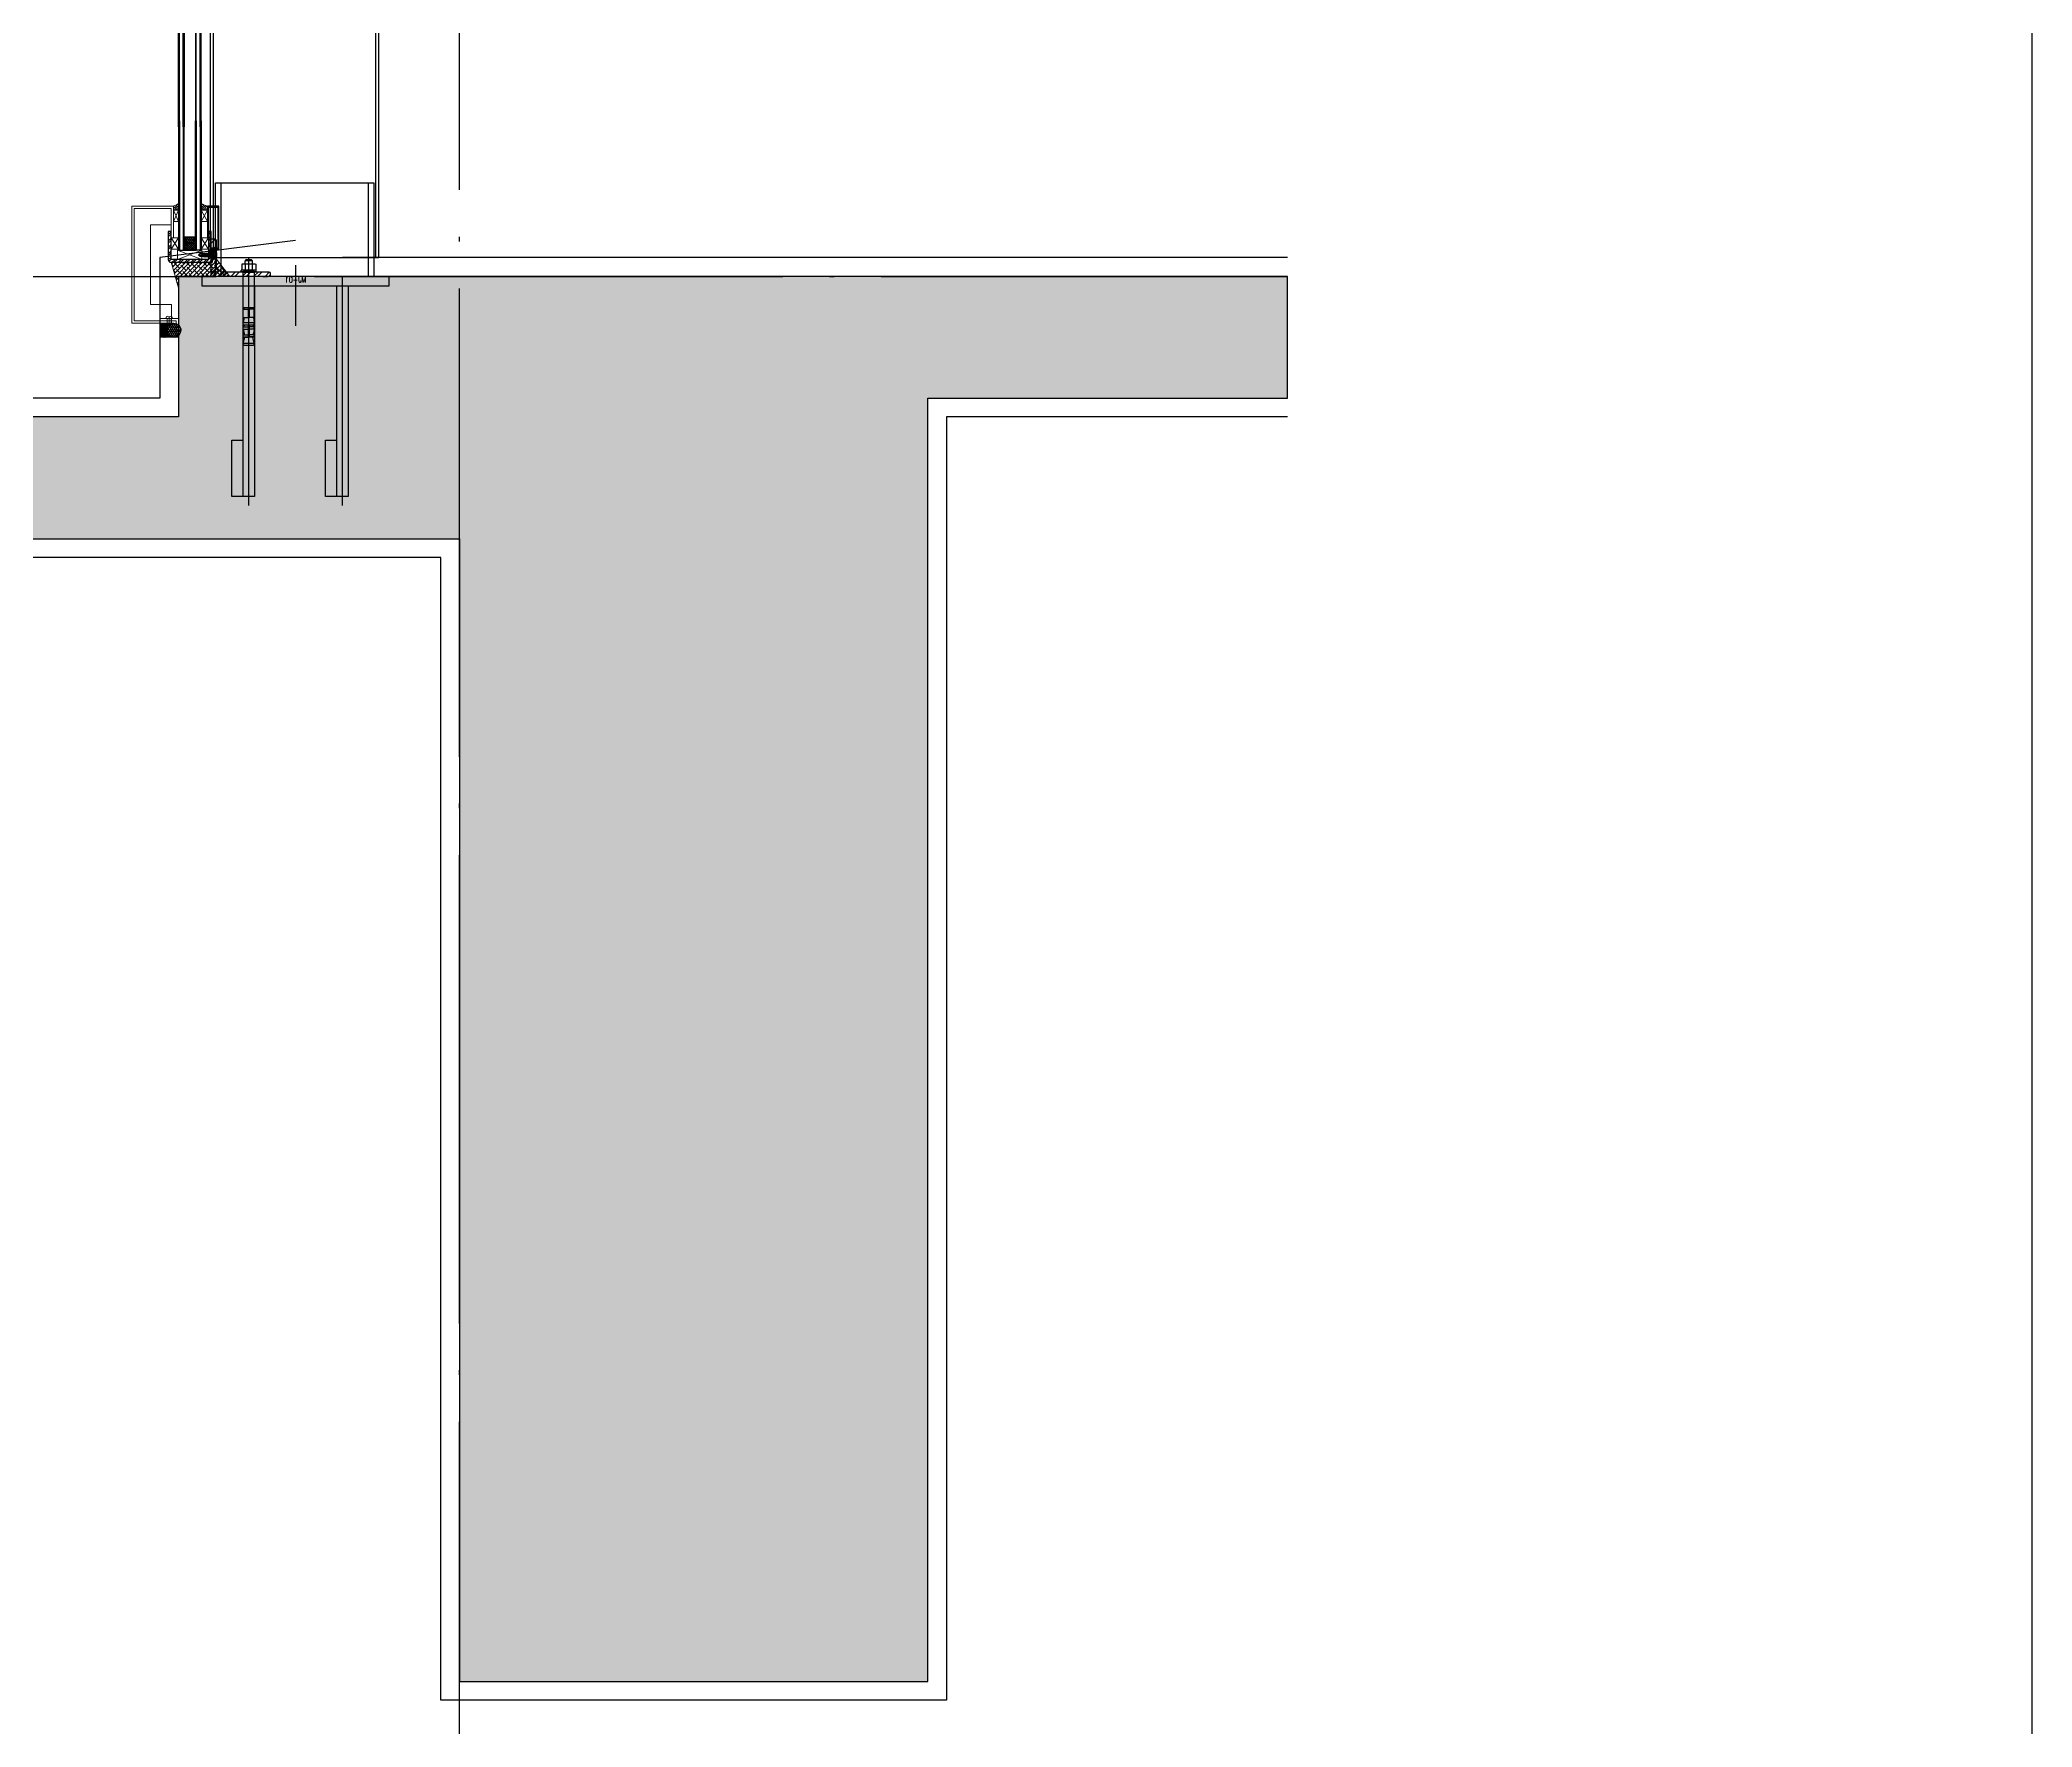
# Model space of a CAD drawing. Extents: x 6843040 to 15500510, y -6507076 to -4940511.
# Drawn here: x 7657337 to 7659463, y -6166593 to -6164792 of the extents above; entities that cross this region are included whole.
import ezdxf
from ezdxf.enums import TextEntityAlignment as Align

# ---------------------------------------------------------------- set-up
doc = ezdxf.new("R2010")
doc.units = 0
doc.header["$LTSCALE"] = 1000
doc.header["$MEASUREMENT"] = 0
for name, pattern in [('ACAD_ISO04W100', [30.5, 24, -3, 0.5, -3]), ('CENTER', [50.800000000000004, 31.75, -6.35, 6.35, -6.35]), ('CONTINOUS', [0]), ('DASHED', [0.75, 0.5, -0.25]), ('DOTE', [2.4200000000000004, 2, -0.2, 0.02, -0.2]), ('HIDDEN', [0.375, 0.25, -0.125])]:
    doc.linetypes.add(name, pattern=pattern)
for name, color, linetype, lineweight in [('002CEN', 1, 'CENTER', 13), ('003DOT', 253, 'HIDDEN', 13), ('009CON', 6, 'CONTINOUS', 15), ('Hatch（填充）', 8, 'Continuous', 5), ('LB', 31, 'CONTINOUS', 20)]:
    doc.layers.add(name, color=color, linetype=linetype, lineweight=lineweight)
for name, color, linetype in [('1', 1, 'Continuous'), ('40钢材投影', 40, 'Continuous'), ('DOTE', 8, 'DOTE'), ('E_LINE_1', 1, 'Continuous'), ('GC', 3, 'Continuous'), ('K-233-中心线', 233, 'CENTER'), ('K-8-五金件', 8, 'Continuous'), ('LT-dim 120', 253, 'Continuous'), ('LT-dim 50', 253, 'Continuous'), ('LT-Fill-玻璃1', 14, 'Continuous'), ('LT-文字标注', 7, 'Continuous'), ('LT-玻璃', 4, 'Continuous'), ('LT-细线', 1, 'Continuous'), ('LT-铝板', 31, 'Continuous'), ('PUB_HATCH', 8, 'Continuous'), ('PUB_TITLE', 4, 'Continuous'), ('XX', 8, 'DASHED'), ('密封胶填充', 111, 'Continuous'), ('批荡层', 213, 'Continuous'), ('泡沫棒填充', 71, 'Continuous'), ('金属填充', 9, 'Continuous'), ('钢立柱规格布置', 2, 'Continuous')]:
    doc.layers.add(name, color=color, linetype=linetype)
doc.styles.add('LT-文字标注', font='romans.shx', dxfattribs={"width": 0.8, "bigfont": 'gbhzfs.shx'})

# ---------------------------------------------------------------- blocks, each defined once
blk = doc.blocks.new('LT-BLK-20220127160324', base_point=(-28533.22878983965, -2765.200322864111))
at = {"color": 1, "linetype": 'ACAD_ISO04W100', "ltscale": 0.4}
for p, q in [((-28777.79650946474, -2715.166449711192), (-28533.22878983943, -2715.166449711192)), ((-28521.34176281607, -2765.200322864112), (-28586.01604931476, -2765.200322864112)), ((-28777.79650946474, -2815.200322864112), (-28533.22878983943, -2815.200322864112))]:
    blk.add_line(p, q, dxfattribs=at)
at = {"layer": 'GC', "color": 3}
blk.add_lwpolyline([(-28543.22878983943, -2865.200322864112), (-28543.22878983943, -2665.200322864112), (-28533.22878983943, -2665.200322864112), (-28533.22878983943, -2865.200322864112)], close=True, dxfattribs=at)
for points in [[(-28543.22878983943, -2709.166449711192), (-28768.22878983943, -2709.166449711192)], [(-28768.22878983943, -2709.166449711192), (-28768.22878983943, -2733.166449711192), (-28708.22878983943, -2733.166449711192), (-28708.22878983943, -2721.166449711192)], [(-28543.22878983943, -2809.200322864112), (-28768.22878983943, -2809.200322864112)], [(-28768.22878983943, -2809.200322864112), (-28768.22878983943, -2833.200322864112), (-28708.22878983943, -2833.200322864112), (-28708.22878983943, -2821.200322864112)]]:
    blk.add_lwpolyline(points, dxfattribs=at)
at = {"layer": 'GC', "ltscale": 3}
for points in [[(-28768.22878983943, -2721.166449711192), (-28543.22878983943, -2721.166449711192)], [(-28768.22878983943, -2821.200322864112), (-28543.22878983943, -2821.200322864112)]]:
    blk.add_lwpolyline(points, dxfattribs=at)
at = {"layer": 'LT-文字标注', "style": 'LT-文字标注', "width": 0.8}
blk.add_text('MJ-01', height=6, rotation=270, dxfattribs=at).set_placement((-28541.59687122377, -2776.851695046294), align=Align.BOTTOM_RIGHT)
blk = doc.blocks.new('*U179')
at = {"layer": '1'}
h = blk.add_hatch(dxfattribs=at)
h.set_pattern_fill('ANSI37', color=252, scale=0.1, angle=-180, style=0)
h.set_pattern_definition([(224.9999999999999, (1679562.560613633, -289717.7450616644), (0.2245064030267287, -0.2245064030267291), []), (314.9999999999999, (1679562.560613633, -289717.7450616644), (0.2245064030267291, 0.2245064030267286), [])])
h.paths.add_polyline_path([(-14.00086452462315, 18.00001763110049), (-14.00086452462315, 17.00001763110049), (-10.00086452462315, 17.00001763110049), (-10.00086452462315, 18.00001763110049)])
h.paths.add_polyline_path([(-14.00086452462315, 7.000017631100491), (-14.00086452462315, 6.000017631100491), (-10.00086452462315, 6.000017631100491), (-10.00086452462315, 7.000017631100491)])
h = blk.add_hatch(dxfattribs=at)
h.set_pattern_fill('HEX', color=252, scale=0.19, angle=-360.0000000000001, style=0)
h.set_pattern_definition([(360, (1679562.560613633, -289717.7450616644), (9.680894054106727e-16, 1.0448594), [0.60325, -1.2065]), (119.9999999999999, (1679562.560613633, -289717.7450616644), (-0.9048747837829667, -0.5224296999999988), [0.6032499999999971, -1.206499999999994]), (59.99999999999992, (1679563.163863633, -289717.7450616644), (-0.9048747837829658, 0.5224297000000009), [0.60325, -1.2065])])
edge = h.paths.add_edge_path()
edge.add_line((-10.11889851349011, 16.50001763110049), (-7.500864524623154, 15.30292986205313))
edge.add_line((-10.11889851325728, 16.50001763110049), (-13.50086452462315, 16.50001763110049))
edge.add_line((-13.50086452462315, 16.50001763110049), (-13.50086452462315, 7.500017631100491))
edge.add_line((-13.50086452462315, 7.500017631100491), (-10.11889851325728, 7.500017631100491))
edge.add_line((-10.11889851325728, 7.500017631100491), (-7.500864524623154, 8.80903462547576))
edge.add_line((-7.500864524623154, 8.80903462547576), (-7.500864524623154, 15.30292986205313))
h = blk.add_hatch(dxfattribs=at)
h.set_pattern_fill('ANSI37', color=252, scale=0.5, angle=-180, style=0)
h.set_pattern_definition([(224.9999999999999, (1679562.560613633, -289717.7450616644), (1.122532015133643, -1.122532015133645), []), (314.9999999999999, (1679562.560613633, -289717.7450616644), (1.122532015133645, 1.122532015133643), [])])
h.paths.add_polyline_path([(-7.000864524623154, 8.50001763110049), (-10.00086452462315, 7.000017631100491), (-10.00086452462315, 6.000017631100491), (-1.000864524623154, 6.000017631100491), (-0.0008432585706543705, 4.999996365222614), (-0.0008603557904791614, 19.00002179987496), (-1.000864524623154, 18.00001763110049), (-10.00086452462315, 18.00001763110049), (-10.00086452462315, 17.00001763110049), (-7.000864524623154, 15.50001763110049)])
at = {"color": 253}
for points in [[(-14.00086452462315, 18.00001763110049), (-14.00086452462315, 17.00001763110049), (-10.00086452462315, 17.00001763110049), (-10.00086452462315, 18.00001763110049)], [(-7.000864524623154, 8.50001763110049), (-10.00086452462315, 7.000017631100491), (-14.00086452462315, 7.000017631100491), (-14.00086452462315, 17.00001763110049), (-10.00086452462315, 17.00001763110049), (-7.000864524623154, 15.50001763110049)], [(-14.00086452462315, 6.000017631100491), (-14.00086452462315, 7.000017631100491), (-10.00086452462315, 7.000017631100491), (-10.00086452462315, 6.000017631100491)], [(-7.500864524623154, 15.19100063672522), (-7.500864524623154, 8.80903462547576), (-10.11889851325728, 7.500017631100491), (-13.50086452462315, 7.500017631100491), (-13.50086452462315, 16.50001763110049), (-10.11889851325728, 16.50001763110049)]]:
    blk.add_lwpolyline(points, close=True, dxfattribs=at)
blk.add_lwpolyline([(-10.00086452462315, 6.000017631100491), (-10.00086452462315, 7.000017631100491), (-7.000864524623154, 8.50001763110049), (-7.000864524623154, 15.50001763110049), (-10.00086452462315, 17.00001763110049), (-10.00086452462315, 18.00001763110049), (-1.000864524623154, 18.00001763110049), (-0.000864524623153784, 19.00001763110049), (-0.000864524623153784, 5.000017631100491), (-1.000864524623154, 6.000017631100491), (-10.00086452462315, 6.000017631100491)], dxfattribs=at)
at = {"layer": 'LT-玻璃', "color": 8}
for p, q in [((-138.199355840293, 23.00001763110049), (-0.0008645246417771091, 23.00001763110049)), ((-138.1993558402743, 19.00001763110049), (-0.000864524623153784, 19.00001763110049)), ((-138.1993558402743, 5), (-0.0008468935226630947, 5)), ((-138.1993558402783, 1.000386271683965), (-0.0008468935266137123, 1.000386271683965))]:
    blk.add_line(p, q, dxfattribs=at)
at = {"layer": 'LT-玻璃', "color": 150}
for points in [[(-138.199355840293, 24.00001763110049), (-1.000864524641777, 24.00001763110049), (-0.0008645246417771091, 23.00001763110049), (-0.000864524623153784, 19.00001763110049), (-1.000864524623154, 18.00001763110049), (-138.1993558402743, 18.00001763110049)], [(-138.1993558402783, 0), (-1.000846893526614, 0), (-0.0008468935266137123, 1), (-0.0008468935226630947, 5), (-1.000846893522663, 6), (-138.1993558402743, 6)]]:
    blk.add_lwpolyline(points, dxfattribs=at)
blk = doc.blocks.new('*U187')
at = {"layer": '002CEN', "ltscale": 5}
blk.add_line((-2.470786271884122, -7.1e-15), (7.154912196495848, -7.1e-15), dxfattribs=at)
at = {"layer": '003DOT', "ltscale": 5}
for p, q in [((1.137e-13, 1.999999999999992), (5.000000000000036, 1.999999999999992)), ((-5.68e-14, -2.000000000000007), (5.00000000000012, -2.000000000000007))]:
    blk.add_line(p, q, dxfattribs=at)
at = {"layer": '009CON'}
for p, q in [((-1.699999999999874, 1.089999999999996), (-1.700000000000017, -1.09000000000001)), ((-0.3828890285466002, 4.144999999999988), (2.842e-13, 4.144999999999988)), ((2.842e-13, 4.144999999999988), (-2.558e-13, -4.144999999999988)), ((6.49999999999995, -7.1e-15), (7.260859888279645, 1.439128983241921)), ((-0.3828890285466002, -4.145000000000003), (-2.558e-13, -4.144999999999988)), ((6.49999999999995, -7.1e-15), (7.260859888279645, -1.439128983241936))]:
    blk.add_line(p, q, dxfattribs=at)
for centre, radius, start, end in [((5.007748688829706, -7.1e-15), 6.799999999999999, 142.4423901337785, 170.5515263407792), ((6.199999999999967, 1.999999999999978), 1.199999999999999, 332.1348283377681, 179.9999999999992), ((5.007748688829706, -7.1e-15), 6.799999999999999, 189.4484736592125, 217.5576098662215), ((6.199999999999967, -1.999999999999992), 1.199999999999999, 180.0000000000008, 27.865171662232)]:
    blk.add_arc(centre, radius, start, end, dxfattribs=at)
blk = doc.blocks.new('LT-耐候密封胶缝')
at = {"layer": '密封胶填充'}
h = blk.add_hatch(dxfattribs=at)
h.set_pattern_fill('ANSI38', color=8, scale=0.04, angle=180, style=0)
h.set_pattern_definition([(225, (-9.094947017729282e-13, 5.820766091346741e-11), (0.04490128060534575, -0.04490128060534577), []), (315, (-9.094947017729282e-13, 5.820766091346741e-11), (0.1347038418160373, -0.04490128060534579), [0.15875, -0.09524999999999999])])
edge = h.paths.add_edge_path()
edge.add_line((0.4999999999990905, -1), (0.4999999999990903, -0.01966673684918463))
edge.add_arc((4.278217602404766e-07, 1.798028991906904), 1.885210156581904, 254.6198170668605, 285.38015596169396, ccw=False)
edge.add_line((-0.5000000000009095, -0.01966650143731385), (-0.5000000000319533, -0.9999999999643879))
edge.add_arc((-1.637090463191271e-11, -1), 0.5000000000155217, 0, 180, ccw=False)
at = {"layer": '泡沫棒填充'}
h = blk.add_hatch(dxfattribs=at)
h.set_pattern_fill('HONEY', color=8, scale=0.02666666666666666, angle=180, style=0)
h.set_pattern_definition([(180, (104.5532869425351, -12.93409662204795), (-0.127, -0.07332346666666664), [0.08466666666666667, -0.1693333333333333]), (299.9999999999999, (104.5532869425351, -12.93409662204795), (0.1269999848268748, -0.07332349294729043), [0.08466666666666663, -0.1693333333333333]), (240, (104.5532869425351, -12.93409662204795), (-1.517312520979541e-08, -0.146646959613957), [-0.1693333333333333, 0.08466666666666667])])
h.paths.add_polyline_path([(0.4999999999990905, -1.000000093015842, -1), (-0.5000000000009095, -0.9999999069259502, -1)])
at = {"layer": 'LT-细线'}
for points in [[(-0.5000000000009095, -0.9999999999417923), (-0.5000000000009095, -0.01966650143731385)], [(0.4999999999990905, -0.01966673682909459), (0.4999999999990905, -0.9999999999417923)]]:
    blk.add_lwpolyline(points, dxfattribs=at)
blk.add_lwpolyline([(-0.500000000007276, -0.01966650143731385, 0.1350290909618399), (0.4999999999918145, -0.01966673682909459, 0.1350290909618399)], format="xyb", dxfattribs=at)
blk.add_circle((-9.094947017729282e-13, -0.9999999999417923), 0.4999999999999999, dxfattribs=at)
blk = doc.blocks.new('L63×40×5角钢')
at = {"layer": '金属填充'}
h = blk.add_hatch(dxfattribs=at)
h.set_pattern_fill('ANSI32', color=256, scale=0.9, style=0)
h.set_pattern_definition([(45, (89.74907278387082, -929.7164257528657), (-6.061672881721679, 6.061672881721679), []), (45, (93.79018978387082, -929.7164257528657), (-6.061672881721679, 6.061672881721679), [])])
h.paths.add_polyline_path([(40.00000000000364, 3.333333333328483, 0.4142135623724557), (38.33333333333576, 5), (11.99999999998909, 5.000000000029104, -0.4142135623728255), (4.999999999996362, 12.0000000000291), (5, 61.33333333332848, 0.4142135623724557), (3.333333333332121, 63), (-1.4210854715202e-14, 63), (1.4210854715202e-14, 1.13686837721616e-13), (39.99999999999999, 1.13686837721616e-13)])
blk.add_lwpolyline([(40, 0), (40.00000000000364, 3.333333333328483, 0.4142135623724557), (38.33333333333576, 5), (11.99999999998909, 5.000000000029104, -0.4142135623728255), (4.999999999996362, 12.0000000000291), (5, 61.33333333332848, 0.4142135623724557), (3.333333333332121, 63), (0, 63), (0, 0)], format="xyb", close=True)
blk = doc.blocks.new('LT-BLK-20240808174652', base_point=(715380.5467993191, 47279.16908026493))
at = {"layer": '40钢材投影'}
for p, q in [((715373.0412534435, 47287.06630351593), (715373.0412534435, 47281.27185701393)), ((715386.1759720594, 47287.5690802649), (715374.9176418156, 47287.5690802649)), ((715377.571799319, 47291.88527825138), (715376.571799319, 47290.88527825138)), ((715376.571799319, 47290.88527825138), (715384.5217993191, 47290.88527825138)), ((715376.6217993195, 47287.5690802649), (715376.6217993196, 47290.88527825138)), ((715376.7940301878, 47287.06630351593), (715376.7940301879, 47281.27185701393)), ((715377.571799319, 47291.88527825138), (715383.5217993191, 47291.88527825138)), ((715380.5467993191, 47197.28580982419), (715380.5467993191, 47293.88527825138)), ((715383.5217993191, 47291.88527825138), (715384.5217993191, 47290.88527825138)), ((715384.2995836872, 47287.06630351593), (715384.2995836872, 47281.27185701393)), ((715384.5217993191, 47287.5690802649), (715384.5217993191, 47290.88527825138)), ((715388.0523604422, 47287.06630350976), (715388.0523604422, 47281.2718570201)), ((715372.5467993191, 47280.76908026491), (715388.5467993191, 47280.76908026491)), ((715372.5467993191, 47279.16908026493), (715372.5467993191, 47280.76908026491)), ((715372.5467993191, 47279.16908026493), (715388.5467993191, 47279.16908026493)), ((715386.446799319, 47278.66908026493), (715374.6467993191, 47278.66908026493)), ((715386.1759720594, 47280.76908026491), (715374.9176418157, 47280.76908026491)), ((715388.5467993191, 47279.16908026493), (715388.5467993191, 47280.76908026491)), ((715386.4467993191, 47241.11286000961), (715374.6467993191, 47241.11286000961)), ((715381.0467993191, 47240.11286000961), (715380.0467993191, 47240.11286000961)), ((715380.0467993191, 47240.11286000961), (715380.0467993191, 47230.11286000961)), ((715380.0467993191, 47240.11286000961), (715381.0467993191, 47240.11286000961)), ((715381.0467993191, 47240.11286000961), (715381.0467993191, 47230.11286000961)), ((715374.6467993191, 47239.11286000961), (715380.0467993191, 47239.11286000961)), ((715374.6467993191, 47230.11286000961), (715374.6467993191, 47239.11286000961)), ((715375.5861019944, 47230.11286000961), (715374.6467950987, 47224.78578588903)), ((715374.6467993191, 47230.11286000961), (715380.0467993191, 47230.11286000961)), ((715374.6467993191, 47222.28580982419), (715374.6467993191, 47224.78580982419)), ((715386.4467993191, 47224.78578588903), (715374.6467993191, 47224.78578588903)), ((715374.6467993191, 47217.78580982425), (715374.6467993191, 47220.28580982419)), ((715386.3467993191, 47222.28580982419), (715374.7467993192, 47222.28580982419)), ((715374.7467993192, 47220.28580982419), (715380.0467993191, 47220.28580982419)), ((715380.0467993191, 47221.28580982419), (715381.0467993191, 47221.28580982419)), ((715380.0467993191, 47221.28580982419), (715380.0467993191, 47209.28580982419)), ((715381.0467993191, 47221.28580982419), (715380.0467993191, 47221.28580982419)), ((715380.0467993191, 47221.28580982419), (715380.0467993191, 47209.28580982419)), ((715386.4467993191, 47239.11286000961), (715381.0467993191, 47239.11286000961)), ((715386.4467993191, 47230.11286000961), (715381.0467993191, 47230.11286000961)), ((715381.0467993191, 47221.28580982419), (715381.0467993191, 47209.28580982419)), ((715386.3467993191, 47220.28580982419), (715381.0467993191, 47220.28580982419)), ((715385.5074966438, 47230.11286000961), (715386.4468035395, 47224.78578588903)), ((715386.4467993191, 47230.11286000961), (715386.4467993191, 47239.11286000961)), ((715386.4467993191, 47222.28580982419), (715386.4467993191, 47224.78580982419)), ((715386.4467993191, 47217.78580982425), (715386.4467993191, 47220.28580982419)), ((715374.6467993191, 47217.78580982419), (715380.0467993191, 47217.78580982419)), ((715374.6467993191, 47217.78580982419), (715375.6048279653, 47213.65275029001)), ((715374.6467993191, 47211.78580982419), (715380.0467993191, 47211.78580982419)), ((715374.6467993191, 47209.78580982425), (715374.6467993191, 47211.78580982419)), ((715374.6467993191, 47209.78580982425), (715380.0467993191, 47209.78580982425)), ((715374.6467993191, 47209.78580982425), (715375.1467993191, 47209.28580982425)), ((715374.6467993191, 47202.76908026491), (715376.3929517418, 47209.28580982425)), ((715374.6467993191, 47201.76908026491), (715374.6467993191, 47202.76908026491)), ((715386.4467993191, 47202.76908026491), (715374.6467993191, 47202.76908026491)), ((715375.1467993191, 47209.28580982425), (715380.0467993191, 47209.28580982419)), ((715385.4467993191, 47200.76908026491), (715375.6467993191, 47200.76908026491)), ((715386.4467993191, 47217.78580982425), (715381.0467993191, 47217.78580982419)), ((715386.4467993191, 47211.78580982419), (715381.0467993191, 47211.78580982419)), ((715386.4467993191, 47209.78580982425), (715381.0467993191, 47209.78580982425)), ((715385.9467993191, 47209.28580982425), (715381.0467993191, 47209.28580982419)), ((715386.4467993191, 47202.76908026491), (715384.7006468964, 47209.28580982425)), ((715386.4467993191, 47217.78580982419), (715385.4887706729, 47213.65275029001)), ((715386.4467993191, 47209.78580982425), (715385.9467993191, 47209.28580982425)), ((715386.4467993191, 47209.78580982425), (715386.4467993191, 47211.78580982419)), ((715386.4467993191, 47201.76908026491), (715386.4467993191, 47202.76908026491))]:
    blk.add_line(p, q, dxfattribs=at)
blk.add_lwpolyline([(715386.4467993191, 47241.11286000961), (715386.446799319, 47278.66908026493), (715385.946799319, 47279.16908026493), (715375.1467993191, 47279.16908026493), (715374.6467993191, 47278.66908026493), (715374.6467993191, 47241.11286000961)], dxfattribs=at)
for centre, radius, start, end in [((715374.9176418156, 47283.81630352059), 3.752776744359426, 59.99999999993786, 120.0000000000622), ((715380.5468069375, 47273.31213837106), 14.25694189387083, 74.73851959513901, 105.261480404861), ((715386.1759720594, 47283.81630352059), 3.752776744359426, 59.99999999993786, 120.0000000000622), ((715374.9176418156, 47284.52185700928), 3.752776744359426, 239.9999999999378, 300.0000000000622), ((715380.5468069375, 47295.0260221588), 14.25694189387083, 254.738519595139, 285.261480404861), ((715386.1759720594, 47284.52185700928), 3.752776744359426, 239.9999999999378, 300.0000000000622), ((715374.6467993191, 47240.11286000961), 1, 270, 90), ((715386.4467993191, 47240.11286000961), 1, 90, 270), ((715374.6467993191, 47221.28580982419), 1, 270, 90), ((715386.4467993191, 47221.28580982419), 1, 90, 270), ((715374.0217993191, 47213.28580982419), 1.624999999999622, 292.61986494865, 13.05048525396534), ((715375.6467993191, 47201.76908026491), 1, 180, 270), ((715387.0717993191, 47213.28580982419), 1.624999999999622, 166.9495147460347, 247.38013505135), ((715385.4467993191, 47201.76908026491), 1, 270, 0)]:
    blk.add_arc(centre, radius, start, end, dxfattribs=at)
blk = doc.blocks.new('*U241')
at = {"layer": 'K-233-中心线', "linetype": 'CENTER'}
blk.add_line((0, 4.942561988593297), (0, -15.4), dxfattribs=at)
at = {"layer": 'K-8-五金件'}
for p, q in [((-4.399999999999636, 0.4500000000007276), (-4.399999999999636, 0)), ((4.399999999999636, 0), (-4.399999999999636, 0)), ((-4.100000000000364, 0.75), (-3.100000000000364, 1)), ((4.100000000000364, 0.75), (-4.100000000000364, 0.75)), ((-3.100000000000364, 3.850000000000364), (-3.100000000000364, 1)), ((3.100000000000364, 1), (-3.100000000000364, 1)), ((2.325000000000728, 4.25), (-2.325000000000728, 4.25)), ((-2.041306750315925, 0.75), (-1.549999999999272, 1)), ((-1.549999999999272, 3.850000000000364), (-1.549999999999272, 1)), ((-1.549999999999272, 0), (-1.549999999999272, -2.990192378863867)), ((1.549999999999272, 3.850000000000364), (1.549999999999272, 1)), ((2.151306750316508, 0.75), (1.549999999999272, 1)), ((1.549999999999272, 0), (1.549999999999272, -2.490192378863867)), ((3.100000000000364, 3.850000000000364), (3.100000000000364, 1)), ((4.100000000000364, 0.75), (3.100000000000364, 1)), ((4.399999999999636, 0.4500000000007276), (4.399999999999636, 0)), ((-2.110000000000582, -1.899999999999636), (2.110000000000582, -1.399999999999636)), ((-2.110000000000582, -1.899999999999636), (-1.549999999999272, -1.590192378864231)), ((-2.110000000000582, -1.899999999999636), (-1.549999999999272, -2.209807621135042)), ((-2.110000000000582, -3.299999999999272), (2.110000000000582, -2.799999999999272)), ((-2.110000000000582, -3.299999999999272), (-1.549999999999272, -2.990192378863867)), ((-2.110000000000582, -3.299999999999272), (-1.549999999999272, -3.609807621134678)), ((-2.110000000000582, -4.699999999999273), (2.110000000000582, -4.199999999999273)), ((-2.110000000000582, -4.699999999999273), (-1.549999999999272, -4.390192378863867)), ((-2.110000000000582, -4.699999999999273), (-1.549999999999272, -5.009807621134678)), ((-2.110000000000582, -6.099999999998909), (2.110000000000582, -5.599999999998909)), ((-2.110000000000582, -6.099999999998909), (-1.549999999999272, -5.790192378863503)), ((-2.110000000000582, -6.099999999998909), (-1.549999999999272, -6.409807621134314)), ((-2.110000000000582, -7.500000000000364), (2.110000000000582, -7.000000000000364)), ((-2.110000000000582, -7.500000000000364), (-1.549999999999272, -7.190192378864959)), ((-2.110000000000582, -7.500000000000364), (-1.549999999999272, -7.80980762113577)), ((-2.110000000000582, -8.9), (-1.549999999999272, -8.590192378864595)), ((-2.110000000000582, -8.9), (-1.141147094092958, -8.783938796498115)), ((-2.110000000000582, -8.9), (-1.549999999999272, -9.209807621135406)), ((-1.549999999999272, -1.590192378864231), (1.549999999999272, -1.090192378864231)), ((-1.549999999999272, -2.209807621135042), (1.549999999999272, -1.709807621135042)), ((-1.549999999999272, -2.990192378863867), (1.549999999999272, -2.490192378863867)), ((-1.549999999999272, -3.609807621134678), (1.549999999999272, -3.109807621134678)), ((-1.549999999999272, -3.609807621134678), (-1.549999999999272, -4.390192378863503)), ((-1.549999999999272, -4.390192378863867), (1.549999999999272, -3.890192378863867)), ((-1.549999999999272, -5.009807621134678), (1.549999999999272, -4.509807621134678)), ((-1.549999999999272, -5.009807621134678), (-1.549999999999272, -5.790192378863503)), ((-1.549999999999272, -5.790192378863503), (1.549999999999272, -5.290192378863503)), ((-1.549999999999272, -6.409807621134314), (1.549999999999272, -5.909807621134314)), ((-1.549999999999272, -6.409807621134314), (-1.549999999999272, -7.190192378864959)), ((-1.549999999999272, -7.190192378864959), (1.549999999999272, -6.690192378864959)), ((-1.549999999999272, -7.80980762113577), (1.549999999999272, -7.30980762113577)), ((-1.549999999999272, -7.80980762113577), (-1.549999999999272, -8.590192378864595)), ((-1.549999999999272, -8.590192378864595), (-0.9946989986692643, -8.491031485770145)), ((-1.549999999999272, -9.209807621135406), (-1.334865735341737, -9.171390788160716)), ((-1.549999999999272, -9.209807621135406), (-1.549999999999272, -13.00000000000036)), ((0, -14.4), (-1.549999999999272, -13.00000000000036)), ((0, -14.4), (1.549999999999272, -13.00000000000036)), ((0.5619885887190321, -8.239837273735612), (1.549999999999272, -8.090192378864595)), ((0.7141825614198751, -8.553488843050582), (2.110000000000582, -8.4)), ((0.7141825614198751, -8.832275020881207), (1.549999999999272, -8.709807621135406)), ((0.7141825614198751, -9.612659778611851), (1.549999999999272, -9.490192378864231)), ((0.7141825614198751, -9.953488843052037), (2.110000000000582, -9.799999999999637)), ((0.7141825614198751, -10.23227502088266), (1.549999999999272, -10.10980762113504)), ((1.549999999999272, -0.3098076211354055), (1.549999999999272, -2.490192378863867)), ((2.110000000000582, -1.399999999999636), (1.549999999999272, -1.090192378864231)), ((2.110000000000582, -1.399999999999636), (1.549999999999272, -1.709807621135042)), ((2.110000000000582, -2.799999999999272), (1.549999999999272, -2.490192378863867)), ((2.110000000000582, -2.799999999999272), (1.549999999999272, -3.109807621134678)), ((1.549999999999272, -3.109807621134678), (1.549999999999272, -3.890192378863503)), ((2.110000000000582, -4.199999999999273), (1.549999999999272, -3.890192378863867)), ((2.110000000000582, -4.199999999999273), (1.549999999999272, -4.509807621134678)), ((1.549999999999272, -4.509807621134678), (1.549999999999272, -5.290192378863503)), ((2.110000000000582, -5.599999999998909), (1.549999999999272, -5.290192378863503)), ((2.110000000000582, -5.599999999998909), (1.549999999999272, -5.909807621134314)), ((1.549999999999272, -5.909807621134314), (1.549999999999272, -6.690192378864959)), ((2.110000000000582, -7.000000000000364), (1.549999999999272, -6.690192378864959)), ((2.110000000000582, -7.000000000000364), (1.549999999999272, -7.30980762113577)), ((1.549999999999272, -7.30980762113577), (1.549999999999272, -8.090192378864595)), ((2.110000000000582, -8.4), (1.549999999999272, -8.090192378864595)), ((2.110000000000582, -8.4), (1.549999999999272, -8.709807621135406)), ((1.549999999999272, -8.709807621135406), (1.549999999999272, -9.490192378864231)), ((2.110000000000582, -9.799999999999637), (1.549999999999272, -9.490192378864231)), ((2.110000000000582, -9.799999999999637), (1.549999999999272, -10.10980762113504)), ((1.549999999999272, -10.10980762113504), (1.549999999999272, -13.00000000000036))]:
    blk.add_line(p, q, dxfattribs=at)
blk.add_lwpolyline([(0, -14.4), (0.7141825614198751, -10.23227502088266), (0.7141825614198751, -8.500899293751354, 0.4176573264866609), (0.4106596181591158, -8.200919979679748, 0.09706246058353715), (-0.9946989986692643, -8.491031485770145), (-1.549999999999272, -9.601675652739141)], format="xyb", dxfattribs=at)
for centre, radius, start, end in [((-4.100000000000364, 0.4500000000007276), 0.3, 90, 180), ((-2.325000000000728, 3.299218750000364), 0.9507812499999939, 35.40085557735572, 144.5991444226443), ((0, 1.046875), 3.203124999999813, 61.05941179989663, 118.9405882001034), ((2.325000000000728, 3.299218750000364), 0.9507812499999881, 35.40085557735572, 144.5991444226443), ((4.100000000000364, 0.4500000000007276), 0.3, 0, 90)]:
    blk.add_arc(centre, radius, start, end, dxfattribs=at)
blk = doc.blocks.new('*U265')
at = {"layer": 'GC', "color": 8, "linetype": 'HIDDEN', "ltscale": 20}
for p, q in [((35.19215967478931, -1090.389950391777), (35.19215967478931, 1160.012622888053)), ((208.1921596757206, -1090.389950392184), (208.1921596757206, 1160.012622887645))]:
    blk.add_line(p, q, dxfattribs=at)
at = {"layer": 'LT-玻璃', "color": 8}
for p, q in [((-1.307471684452594, -1090.389950391457), (-1.307471684452594, -7.500300125999274)), ((2.692142043921649, -1090.389950391457), (2.692142043921649, -7.500300125999274)), ((16.69215967478931, -1090.389950391457), (16.69215967478931, -7.500317757099765)), ((20.69215967478931, -1090.389950391486), (20.69215967478931, -7.500317757128869))]:
    blk.add_line(p, q, dxfattribs=at)
at = {"layer": 'LT-玻璃', "color": 150}
for points in [[(-2.307857956078351, -1090.389950391457), (-2.307857956078351, -8.500300125999274), (-1.307857956078351, -7.500300125999274), (2.692142043921649, -7.500300125999274), (3.692142043921649, -8.500300125999274), (3.692142043921649, -1090.389950391457)], [(21.69215967478931, -1090.389950391486), (21.69215967478931, -8.500317757128869), (20.69215967478931, -7.500317757128869), (16.69215967478931, -7.500317757099765), (15.69215967478931, -8.500317757099765), (15.69215967478931, -1090.389950391457)]]:
    blk.add_lwpolyline(points, dxfattribs=at)
at = {"layer": 'LT-铝板'}
for p, q in [((31.69215967572063, -1090.389950391719), (31.69215967572063, 1160.012622888111)), ((211.692159676652, -1090.389950391544), (211.692159676652, 1160.012622888285))]:
    blk.add_line(p, q, dxfattribs=at)

msp = doc.modelspace()

# ---------------------------------------------------------------- hatches: boundary and pattern name
at = {"layer": 'Hatch（填充）'}
h = msp.add_hatch(dxfattribs=at)
h.set_pattern_fill('ANSI36', color=256, scale=0.5)
h.set_pattern_definition([(45, (7708605.196235134, -6047805.508554133), (0.8418990113502336, 3.086963041617522), [3.96875, -0.79375, 0, -0.79375])])
edge = h.paths.add_edge_path()
edge.add_arc((7657473.525636091, -6164946.897830377), 23.35970867032505, 283.72926467545744, 285.75932756257674, ccw=False)
edge.add_line((7657479.069697327, -6164969.590106027), (7657479.069697327, -6164973.888752469))
edge.add_line((7657479.069697327, -6164973.888752469), (7657479.870065941, -6164973.888752469))
edge.add_line((7657479.870065941, -6164973.888752469), (7657479.870065941, -6164969.379471755))
edge = h.paths.add_edge_path()
edge.add_line((7657484.569697327, -6164966.729626598), (7657484.569697325, -6164973.888752469))
edge.add_line((7657484.569697325, -6164973.888752469), (7657479.870065941, -6164973.888752469))
edge.add_line((7657479.870065941, -6164973.888752469), (7657479.870065941, -6164969.379471755))
edge.add_arc((7657473.112897341, -6164951.90286231), 18.73742792305265, 291.1385307851949, 307.693647311605)
h = msp.add_hatch(dxfattribs=at)
h.set_pattern_fill('ANSI36', color=256, scale=0.5)
h.set_pattern_definition([(45, (7708602.496235135, -6047805.508554133), (0.8418990113502336, 3.086963041617522), [3.96875, -0.79375, 0, -0.79375])])
h.paths.add_polyline_path([(7657508.569697325, -6164966.729626598, 0.07054231761861118), (7657514.569328711, -6164969.379471755), (7657514.569328711, -6164973.888752469), (7657508.569697325, -6164973.888752469)])
h.paths.add_polyline_path([(7657514.569328711, -6164969.379471755, 0.008858052022390544), (7657515.369697326, -6164969.590106027), (7657515.369697326, -6164973.888752469), (7657514.569328711, -6164973.888752469)])
h = msp.add_hatch(dxfattribs=at)
h.set_pattern_fill('ANSI32', color=256, scale=0.5)
h.set_pattern_definition([(45, (7708604.496235135, -6047837.397303579), (-3.367596045400933, 3.367596045400933), []), (45, (7708606.741300135, -6047837.397303579), (-3.367596045400933, 3.367596045400933), [])])
edge = h.paths.add_edge_path()
edge.add_line((7657516.569697331, -6165029.590019462), (7657476.569697331, -6165029.590019462))
edge.add_arc((7657476.569697331, -6165026.590019461), 3.000000000873115, 180.0000000166753, 269.99999998221307, ccw=False)
edge.add_line((7657473.569697331, -6165026.590019462), (7657473.569697331, -6164996.590019462))
edge.add_line((7657473.569697331, -6164996.590019462), (7657476.569697331, -6164996.590019462))
edge.add_line((7657476.569697329, -6164996.590019462), (7657476.569697329, -6165026.590019462))
edge.add_line((7657476.569697329, -6165026.590019462), (7657516.569697331, -6165026.590019462))
edge.add_line((7657516.569697331, -6165026.590019462), (7657516.569697331, -6164996.590019462))
edge.add_line((7657516.569697331, -6164996.590019462), (7657519.569697331, -6164996.590019462))
edge.add_line((7657519.569697331, -6164996.590019462), (7657519.569697331, -6165026.590019462))
edge.add_arc((7657516.569697329, -6165026.590019461), 3.000000000931323, 270.00000001778693, 359.99999998221307, ccw=False)
h = msp.add_hatch(dxfattribs=at)
h.set_pattern_fill('ANSI38', color=256)
h.set_pattern_definition([(45, (7708684.495684563, -6047805.508554133), (-2.245064030267288, 2.245064030267288), []), (135, (7708684.495684563, -6047805.508554133), (-6.735192090801864, 2.245064030267289), [7.9375, -4.7625])])
edge = h.paths.add_edge_path()
edge.add_line((7657539.480667706, -6165044.590019461), (7657530.568779855, -6165033.388213727))
edge.add_line((7657539.480667706, -6165044.590019462), (7657530.568779855, -6165044.590019462))
edge.add_line((7657530.568779855, -6165044.590019462), (7657530.568779855, -6165033.388213728))
edge = h.paths.add_edge_path()
edge.add_line((7657484.569620985, -6165044.590019462), (7657530.568779855, -6165044.590019462))
edge.add_line((7657484.569620983, -6165044.590019462), (7657484.569624807, -6165056.706484769))
edge.add_line((7657484.569624807, -6165056.706484769), (7657476.569147612, -6165029.590019462))
edge.add_line((7657476.569147612, -6165029.590019462), (7657520.569147612, -6165029.590019462))
edge.add_arc((7657520.556957911, -6165026.551526054), 3.038517858330111, 270.2298555613888, 352.4520143723195)
edge.add_line((7657523.569147612, -6165026.950655091), (7657523.569147612, -6165024.590019462))
edge.add_line((7657523.569147612, -6165024.590019462), (7657530.568779855, -6165033.388213728))
edge.add_line((7657530.568779855, -6165033.388213727), (7657530.568779855, -6165044.590019461))
at = {"layer": 'PUB_HATCH'}
h = msp.add_hatch(dxfattribs=at)
h.set_pattern_fill('钢筋混凝土', color=256, scale=25, style=0)
h.set_pattern_definition([(45, (0, 0), (-44.19417382415921, 44.19417382415922), []), (49.99999999999999, (0, 0), (179.3150456501884, -15.68803374564878), [18.75, -206.25]), (355, (0, 0), (-34.68783340325, 188.048033425003), [15, -165]), (100.4514, (14.94292000029236, -1.307334999553859), (144.6273454285054, 172.3598855152384), [15.9350475, -175.285528]), (46.18420000000002, (0, 50), (266.8102621564111, -41.37975358225452), [28.12499999999999, -309.3749999999998]), (96.6356, (22.23418624978513, 46.55167325027287), (233.6656763871758, 243.5294677251104), [23.902572, -262.92825]), (351.1842, (0, 50), (233.6654862834068, 243.5296502313311), [22.5, -247.5]), (21, (25, 37.5), (149.2267630296154, -100.6547226663347), [18.75, -206.25]), (326.0000000000001, (25, 37.5), (60.82883298039543, 181.2875112617133), [15, -165]), (71.4514, (37.43555825017393, 29.11209850013256), (210.0556571453725, 80.6326241774881), [15.9350475, -175.285528]), (37.50000000000001, (0, 0), (3.039963829322667, 83.22346345782788), [0, -163, 0, -167.5, 0, -165.625]), (7.499999999999999, (0, 0), (65.76738436053715, 98.60292797059006), [0, -95.5, 0, -159.25, 0, -63.125]), (327.5, (-55.75, 0), (133.4556090431022, -5.638717933594939), [0, -62.5, 0, -195, 0, -258.75]), (317.5, (-80.75, 0), (145.7965423355966, 25.02624558307943), [0, -81.25, 0, -129.5, 0, -183.75])])
h.paths.add_polyline_path([(7656684.569697322, -6169044.593628442), (7656684.569697322, -6168844.593628442), (7656484.569697322, -6168844.593628442), (7656484.569697322, -6170044.593628442), (7656684.569697322, -6170044.593628442), (7656684.569697322, -6169174.593628442), (7657784.569697328, -6169174.593628442), (7657784.569697321, -6170544.593628445), (7658284.569697321, -6170544.593628445), (7658284.569697321, -6169174.593628443), (7658668.554242321, -6169174.593628443), (7658668.554242321, -6169044.593628442), (7657784.569697329, -6169044.593628442), (7656784.569697322, -6169044.593628442)])
h.paths.add_polyline_path([(7656584.56969732, -6172174.59362844), (7657784.569697326, -6172174.59362844), (7657784.56969732, -6173544.593628443), (7658184.56969732, -6173544.593628443), (7658184.56969732, -6172174.593628441), (7658668.554242319, -6172174.593628441), (7658668.554242319, -6172044.59362844), (7657784.569697327, -6172044.59362844), (7656584.56969732, -6172044.59362844), (7656284.56969732, -6172044.59362844), (7656284.56969732, -6173544.59362844), (7656584.56969732, -6173544.59362844)])
h.paths.add_polyline_path([(7656584.56969732, -6165324.59362844), (7657784.569697326, -6165324.59362844), (7657784.56969732, -6166544.593628443), (7658284.56969732, -6166544.593628443), (7658284.56969732, -6165174.593628441), (7658668.554242319, -6165174.593628441), (7658668.554242319, -6165044.59362844), (7657484.569697327, -6165044.59362844), (7657484.569697327, -6165194.59362844), (7656484.56969732, -6165194.59362844), (7656484.56969732, -6164844.59362844), (7656284.56969732, -6164844.59362844), (7656284.56969732, -6166044.59362844), (7656584.56969732, -6166044.59362844)])

# ---------------------------------------------------------------- linework, layer by layer
at = {"layer": 'DOTE', "ltscale": 0.25}
msp.add_line((7657784.56969732, -6181287.378104178), (7657784.56969732, -6150944.593628439), dxfattribs=at)
at = {"layer": 'DOTE', "linetype": 'DOTE', "ltscale": 0.25}
msp.add_lwpolyline([(7655209.56969732, -6165044.593628439), (7658668.554242319, -6165044.593628441)], dxfattribs=at)
at = {"layer": 'E_LINE_1'}
msp.add_lwpolyline([(7656584.56969732, -6165324.59362844), (7657784.569697326, -6165324.59362844), (7657784.56969732, -6166544.593628443), (7658284.56969732, -6166544.593628443), (7658284.56969732, -6165174.593628441), (7658668.554242319, -6165174.593628441), (7658668.554242319, -6165044.59362844), (7657484.569697327, -6165044.59362844), (7657484.569697327, -6165194.59362844), (7656484.56969732, -6165194.59362844), (7656484.56969732, -6164844.59362844), (7656284.56969732, -6164844.59362844), (7656284.56969732, -6166044.59362844), (7656584.56969732, -6166044.59362844), (7656584.56969732, -6165324.59362844)], dxfattribs=at)
at = {"layer": 'GC', "color": 8, "linetype": 'HIDDEN', "ltscale": 20}
for p, q in [((7657522.069714955, -6165024.590019462), (7657522.069714955, -6164878.391528145)), ((7657695.069714959, -6165024.590019462), (7657695.069714959, -6164878.391528145))]:
    msp.add_line(p, q, dxfattribs=at)
at = {"layer": 'GC'}
msp.add_lwpolyline([(7657520.769697326, -6165029.590019462), (7657520.769697326, -6165015.511290719), (7657527.769697326, -6165015.511290719), (7657527.769697326, -6164969.590106027), (7657515.369697328, -6164969.590106027), (7657515.369697328, -6165003.590019462), (7657516.569697327, -6165003.590019462), (7657516.569697327, -6164970.790106027), (7657526.569697327, -6164970.790106027), (7657526.569697327, -6165014.31129072), (7657519.569697327, -6165014.31129072), (7657519.569697327, -6165029.590019462)], close=True, dxfattribs=at)
msp.add_lwpolyline([(7657516.569697331, -6165029.590019462, 0.4142135623752261), (7657519.569697331, -6165026.590019462), (7657519.569697331, -6164996.590019462), (7657516.569697331, -6164996.590019462), (7657516.569697331, -6165026.590019462), (7657476.569697331, -6165026.590019462), (7657476.569697331, -6164996.590019462), (7657473.569697331, -6164996.590019462), (7657473.569697331, -6165026.590019462, 0.4142135623752261), (7657476.569697331, -6165029.590019462)], format="xyb", close=True, dxfattribs=at)
at = {"layer": 'Hatch（填充）'}
for p, q in [((7657484.569697327, -6164973.888752469), (7657479.069697327, -6164985.888752469)), ((7657484.569697327, -6164985.888752469), (7657479.069697327, -6164973.888752469)), ((7657508.569697325, -6164973.888752469), (7657515.369697326, -6164985.888752469)), ((7657508.569697325, -6164985.888752469), (7657515.369697326, -6164973.888752469)), ((7657484.569697329, -6165003.590019464), (7657476.569697329, -6165015.590019464)), ((7657484.569697329, -6165015.590019464), (7657476.569697329, -6165003.590019464)), ((7657509.569697327, -6165016.590019462), (7657483.569697327, -6165026.590019462)), ((7657483.569697327, -6165016.590019462), (7657509.569697327, -6165026.590019462)), ((7657508.569697325, -6165003.590019464), (7657516.569697325, -6165015.590019464)), ((7657508.569697325, -6165015.590019464), (7657516.569697325, -6165003.590019464)), ((7657484.569624807, -6165056.706484769), (7657476.569147612, -6165029.590019462)), ((7657523.569147612, -6165024.590019462), (7657539.480667706, -6165044.590019462))]:
    msp.add_line(p, q, dxfattribs=at)
for points in [[(7657484.569697327, -6164985.888752469), (7657479.069697327, -6164985.888752469), (7657479.069697327, -6164973.888752469), (7657484.569697327, -6164973.888752469)], [(7657508.569697325, -6164985.888752469), (7657515.369697326, -6164985.888752469), (7657515.369697326, -6164973.888752469), (7657508.569697325, -6164973.888752469)], [(7657484.569697329, -6165015.590019464), (7657476.569697329, -6165015.590019464), (7657476.569697329, -6165003.590019464), (7657484.569697329, -6165003.590019464)], [(7657509.569697327, -6165026.590019462), (7657483.569697327, -6165026.590019462), (7657483.569697327, -6165016.590019462), (7657509.569697327, -6165016.590019462)], [(7657508.569697325, -6165015.590019464), (7657516.569697325, -6165015.590019464), (7657516.569697325, -6165003.590019464), (7657508.569697325, -6165003.590019464)]]:
    msp.add_lwpolyline(points, close=True, dxfattribs=at)
msp.add_lwpolyline([(7657476.569697327, -6164989.590094999), (7657454.570198097, -6164989.589997951), (7657454.570198097, -6165074.589893754), (7657477.070192787, -6165074.589893754)], dxfattribs=at)
for centre, radius, start, end in [((7657474.32342705, -6164953.746378103), 16.53937109051851, 286.6765215141787, 308.2802041890961), ((7657520.913758562, -6164946.897830377), 23.35970867034916, 238.1003013977349, 256.2707353317858)]:
    msp.add_arc(centre, radius, start, end, dxfattribs=at)
at = {"layer": 'LB'}
for points in [[(7657476.569697327, -6165003.590019462), (7657479.069697327, -6165003.590019462), (7657479.069697327, -6164969.590106027), (7657434.570198097, -6164969.589997951), (7657434.570198097, -6165094.589893754), (7657477.070192787, -6165094.589893754), (7657477.070192787, -6165074.589893754)], [(7657476.569697327, -6165003.590030489), (7657476.569697327, -6164972.090103309), (7657437.070198097, -6164972.089997951), (7657437.070198097, -6165092.089893754), (7657477.070192787, -6165092.089893754)]]:
    msp.add_lwpolyline(points, dxfattribs=at)
msp.add_lwpolyline([(7657464.570192787, -6165089.589859829), (7657464.570192787, -6165092.089893754), (7657482.070192787, -6165092.089893754), (7657482.070192787, -6165109.589859829), (7657484.570192787, -6165109.589859829), (7657484.570192787, -6165089.589859829)], close=True, dxfattribs=at)
at = {"layer": 'LT-dim 50', "ltscale": 1000}
msp.add_line((7657484.569708192, -6165109.589886157), (7657464.569726552, -6165109.589886157), dxfattribs=at)
at = {"layer": 'LT-铝板'}
for p, q in [((7657518.569714959, -6165024.590019462), (7657518.569714959, -6164878.391528145)), ((7657698.569714959, -6165024.590019462), (7657698.569714959, -6164878.391528145)), ((7657518.569714959, -6165024.590019462), (7657698.569714959, -6165024.590019462))]:
    msp.add_line(p, q, dxfattribs=at)
at = {"layer": 'PUB_TITLE'}
msp.add_lwpolyline([(7659463.450073807, -6181597.424936399), (7659463.450073807, -6147072.4249364)], dxfattribs=at)
at = {"layer": 'XX', "linetype": 'HIDDEN', "ltscale": 2}
for points in [[(7657693.069714959, -6165044.590019462), (7657524.069714955, -6165044.590019462), (7657524.069714955, -6164944.590019462), (7657693.069714959, -6164944.590019462)], [(7657687.069714959, -6165044.590019462), (7657530.069714955, -6165044.590019462), (7657530.069714955, -6164944.590019462), (7657687.069714959, -6164944.590019462)]]:
    msp.add_lwpolyline(points, close=True, dxfattribs=at)
at = {"layer": '批荡层'}
for p, q in [((7657609.569703666, -6165006.249907549), (7657464.569690646, -6165024.593630162)), ((7658668.554242319, -6165024.593628441), (7657659.569703666, -6165024.593628441))]:
    msp.add_line(p, q, dxfattribs=at)
for points in [[(7657464.569690646, -6165024.593630162), (7657464.569690646, -6165174.59362844), (7656504.56969732, -6165174.59362844)], [(7658668.554242319, -6165194.593628441), (7658304.56969732, -6165194.593628441), (7658304.56969732, -6166564.593628443), (7657764.56969732, -6166564.593628443), (7657764.569697326, -6165344.59362844), (7656604.56969732, -6165344.59362844)]]:
    msp.add_lwpolyline(points, dxfattribs=at)

# ---------------------------------------------------------------- block references
msp.add_blockref('*U265', (7657486.877555284, -6163794.593310679))
at = {"xscale": -1, "rotation": 270}
msp.add_blockref('*U187', (7657474.570192787, -6165094.589893755), dxfattribs=at)
at = {"layer": 'GC', "xscale": -1, "rotation": 270}
msp.add_blockref('L63×40×5角钢', (7657519.569697331, -6165044.590019462), dxfattribs=at)
at = {"layer": 'K-8-五金件', "extrusion": (0, 0, -1), "zscale": -1, "rotation": 90.00000000000001}
msp.add_blockref('*U241', (-7657520.769697328, -6165021.850020506), dxfattribs=at)
at = {"layer": 'LT-dim 120', "xscale": -1}
msp.add_blockref('LT-BLK-20240808174652', (7657559.569697327, -6165039.590019458), dxfattribs=at)
at = {"layer": 'LT-dim 50', "xscale": -1, "rotation": 270}
msp.add_blockref('LT-BLK-20220127160324', (7657609.569697327, -6165044.590019462), dxfattribs=at)
at = {"layer": 'LT-Fill-玻璃1', "xscale": 14.99939610215067, "yscale": 14.99939610215067, "zscale": 14.99939610215067, "rotation": 90.00147550855304}
msp.add_blockref('LT-耐候密封胶缝', (7657464.570053904, -6165102.090195705), dxfattribs=at)
at = {"layer": '钢立柱规格布置', "xscale": -1, "rotation": 90}
msp.add_blockref('*U179', (7657508.569714959, -6165016.590883986), dxfattribs=at)

doc.saveas('drawing.dxf')
